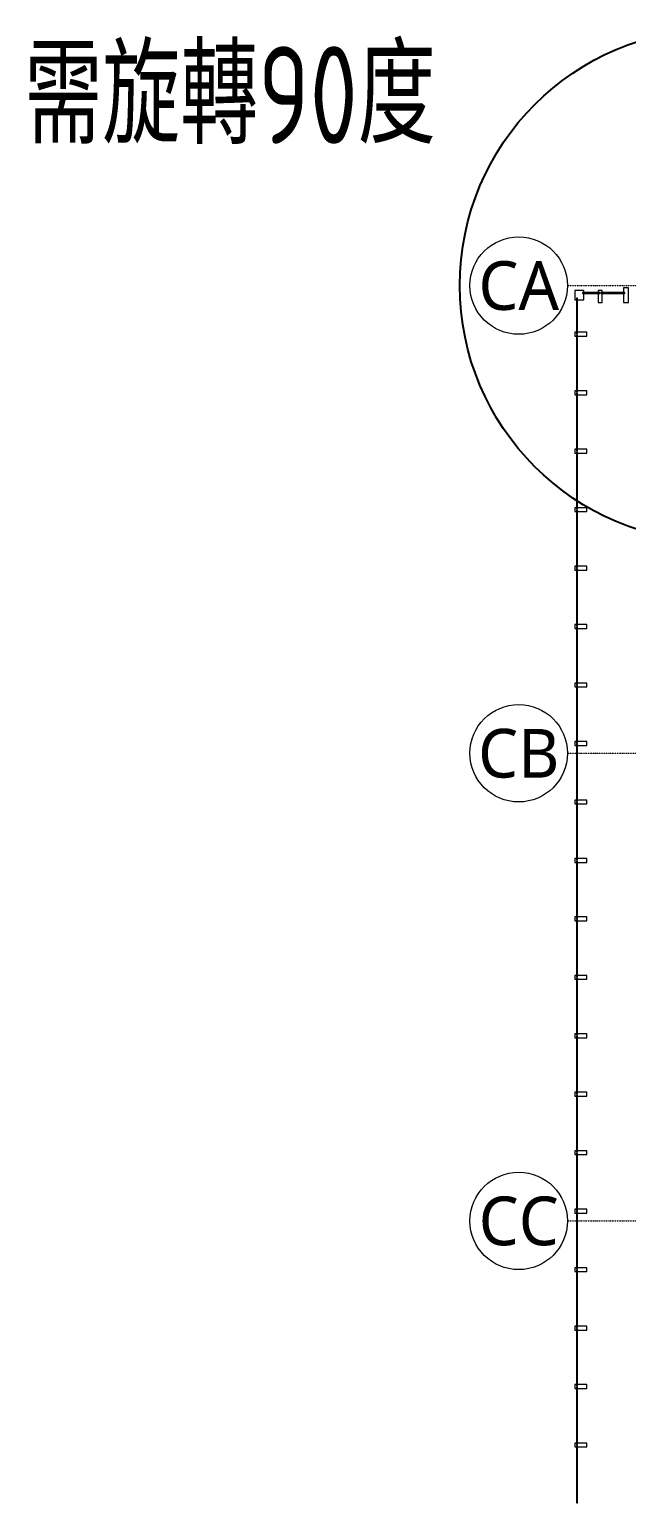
# Model space of a CAD drawing. Extents: x -186874 to 511851, y 4933 to 222627.
# Drawn here: x -186874 to -174616, y 41345 to 71484 of the extents above; entities that cross this region are included whole.
import ezdxf
from ezdxf.enums import TextEntityAlignment as Align

# ---------------------------------------------------------------- set-up
doc = ezdxf.new("R2010")
doc.units = 0
doc.header["$LTSCALE"] = 5
doc.linetypes.add('CUP- L20$0$JJP_三點線', pattern=[0.9, 0.3, -0.15, 0, -0.15, 0, -0.15, 0, -0.15])
doc.layers.add('CUP- L20$0$A-WALL-EX.Newcub', color=252, linetype='Continuous')
doc.layers.add('CUP- L20$0$S-GRID.Newcub', color=252, linetype='Continuous')
doc.styles.add('CUP- L20$0$aa-txt', font='isocp.shx', dxfattribs={"bigfont": 'chineset'})
doc.styles.add('CUP- L20$0$Standard', font='', dxfattribs={"width": 0.8})
doc.styles.get('CUP- L20$0$Standard').set_extended_font_data('Microsoft JhengHei')

# ---------------------------------------------------------------- blocks, each defined once
blk = doc.blocks.new('CUP- L20')
at = {"layer": 'CUP- L20$0$A-WALL-EX.Newcub', "lineweight": 0, "flags": 128}
for points in [[(-175492, 65935), (-175492, 66125), (-175682, 66125), (-175682, 65935), (-175492, 65935)], [(-175522, 66085), (-175522, 66065), (-175169, 66065), (-175169, 66085)], [(-175119, 66125), (-175199, 66125), (-175199, 65875), (-175119, 65875)], [(-175149, 66085), (-175149, 66065), (-174651, 66065), (-174651, 66085)], [(-174581, 66175), (-174681, 66175), (-174681, 65875), (-174581, 65875)], [(-175642, 65235), (-175622, 65235), (-175622, 65965), (-175642, 65965)], [(-175682, 65265), (-175682, 65185), (-175432, 65185), (-175432, 65265)], [(-175642, 64035), (-175622, 64035), (-175622, 65215), (-175642, 65215)], [(-175682, 64065), (-175682, 63985), (-175432, 63985), (-175432, 64065)], [(-175642, 62835), (-175622, 62835), (-175622, 64015), (-175642, 64015)], [(-175682, 62865), (-175682, 62785), (-175432, 62785), (-175432, 62865)], [(-175642, 61635), (-175622, 61635), (-175622, 62815), (-175642, 62815)], [(-175682, 61665), (-175682, 61585), (-175432, 61585), (-175432, 61665)], [(-175642, 60435), (-175622, 60435), (-175622, 61615), (-175642, 61615)], [(-175682, 60465), (-175682, 60385), (-175432, 60385), (-175432, 60465)], [(-175642, 59235), (-175622, 59235), (-175622, 60415), (-175642, 60415)], [(-175682, 59265), (-175682, 59185), (-175432, 59185), (-175432, 59265)], [(-175642, 58035), (-175622, 58035), (-175622, 59215), (-175642, 59215)], [(-175682, 58065), (-175682, 57985), (-175432, 57985), (-175432, 58065)], [(-175642, 56835), (-175622, 56835), (-175622, 58015), (-175642, 58015)], [(-175682, 56865), (-175682, 56785), (-175432, 56785), (-175432, 56865)], [(-175642, 55635), (-175622, 55635), (-175622, 56815), (-175642, 56815)], [(-175682, 55665), (-175682, 55585), (-175432, 55585), (-175432, 55665)], [(-175642, 54435), (-175622, 54435), (-175622, 55615), (-175642, 55615)], [(-175682, 54465), (-175682, 54385), (-175432, 54385), (-175432, 54465)], [(-175642, 53235), (-175622, 53235), (-175622, 54415), (-175642, 54415)], [(-175682, 53265), (-175682, 53185), (-175432, 53185), (-175432, 53265)], [(-175642, 52035), (-175622, 52035), (-175622, 53215), (-175642, 53215)], [(-175682, 52065), (-175682, 51985), (-175432, 51985), (-175432, 52065)], [(-175642, 50835), (-175622, 50835), (-175622, 52015), (-175642, 52015)], [(-175682, 50865), (-175682, 50785), (-175432, 50785), (-175432, 50865)], [(-175642, 49635), (-175622, 49635), (-175622, 50815), (-175642, 50815)], [(-175682, 49665), (-175682, 49585), (-175432, 49585), (-175432, 49665)], [(-175642, 48435), (-175622, 48435), (-175622, 49615), (-175642, 49615)], [(-175682, 48465), (-175682, 48385), (-175432, 48385), (-175432, 48465)], [(-175642, 47235), (-175622, 47235), (-175622, 48415), (-175642, 48415)], [(-175682, 47265), (-175682, 47185), (-175432, 47185), (-175432, 47265)], [(-175642, 46035), (-175622, 46035), (-175622, 47215), (-175642, 47215)], [(-175682, 46065), (-175682, 45985), (-175432, 45985), (-175432, 46065)], [(-175642, 44835), (-175622, 44835), (-175622, 46015), (-175642, 46015)], [(-175682, 44865), (-175682, 44785), (-175432, 44785), (-175432, 44865)], [(-175642, 43635), (-175622, 43635), (-175622, 44815), (-175642, 44815)], [(-175682, 43665), (-175682, 43585), (-175432, 43585), (-175432, 43665)], [(-175642, 42435), (-175622, 42435), (-175622, 43615), (-175642, 43615)], [(-175682, 42465), (-175682, 42385), (-175432, 42385), (-175432, 42465)], [(-175642, 41235), (-175622, 41235), (-175622, 42415), (-175642, 42415)]]:
    blk.add_lwpolyline(points, close=True, dxfattribs=at)
at = {"layer": 'CUP- L20$0$S-GRID.Newcub', "linetype": 'CUP- L20$0$JJP_三點線', "lineweight": 0}
for p, q in [((-175821, 66225), (-175831, 66225)), ((-175821, 66225), (-125495, 66225)), ((-175821, 56625), (-175831, 56625)), ((-175821, 56625), (-125495, 56625)), ((-175821, 47025), (-175831, 47025)), ((-175821, 47025), (-125495, 47025))]:
    blk.add_line(p, q, dxfattribs=at)
at = {"layer": 'CUP- L20$0$S-GRID.Newcub', "lineweight": 0}
for centre in [(-176831, 66225), (-176831, 56625), (-176831, 47025)]:
    blk.add_circle(centre, 1000, dxfattribs=at)
at = {"layer": 'CUP- L20$0$S-GRID.Newcub', "linetype": 'CUP- L20$0$JJP_三點線', "lineweight": 0}
for p in [(-175821, 66225), (-175821, 66225), (-175821, 56625), (-175821, 56625), (-175821, 47025), (-175821, 47025)]:
    blk.add_point(p, dxfattribs=at)
at = {"layer": 'DEFPOINTS'}
blk.add_circle((-172781, 66225), 5259, dxfattribs=at)
at = {"layer": 'CUP- L20$0$S-GRID.Newcub', "style": 'CUP- L20$0$Standard'}
for s, p in [('CA', (-176831, 66725)), ('CB', (-176831, 57125)), ('CC', (-176831, 47525))]:
    blk.add_text(s, height=1000, dxfattribs=at).set_placement(p, align=Align.TOP_CENTER)
at = {"layer": 'DEFPOINTS', "style": 'CUP- L20$0$aa-txt', "width": 0.8}
blk.add_text('需旋轉90度', height=2000, dxfattribs=at).set_placement((-182756, 70244), align=Align.MIDDLE)

msp = doc.modelspace()

# ---------------------------------------------------------------- block references
msp.add_blockref('CUP- L20', (0, 0))

doc.saveas('drawing.dxf')
